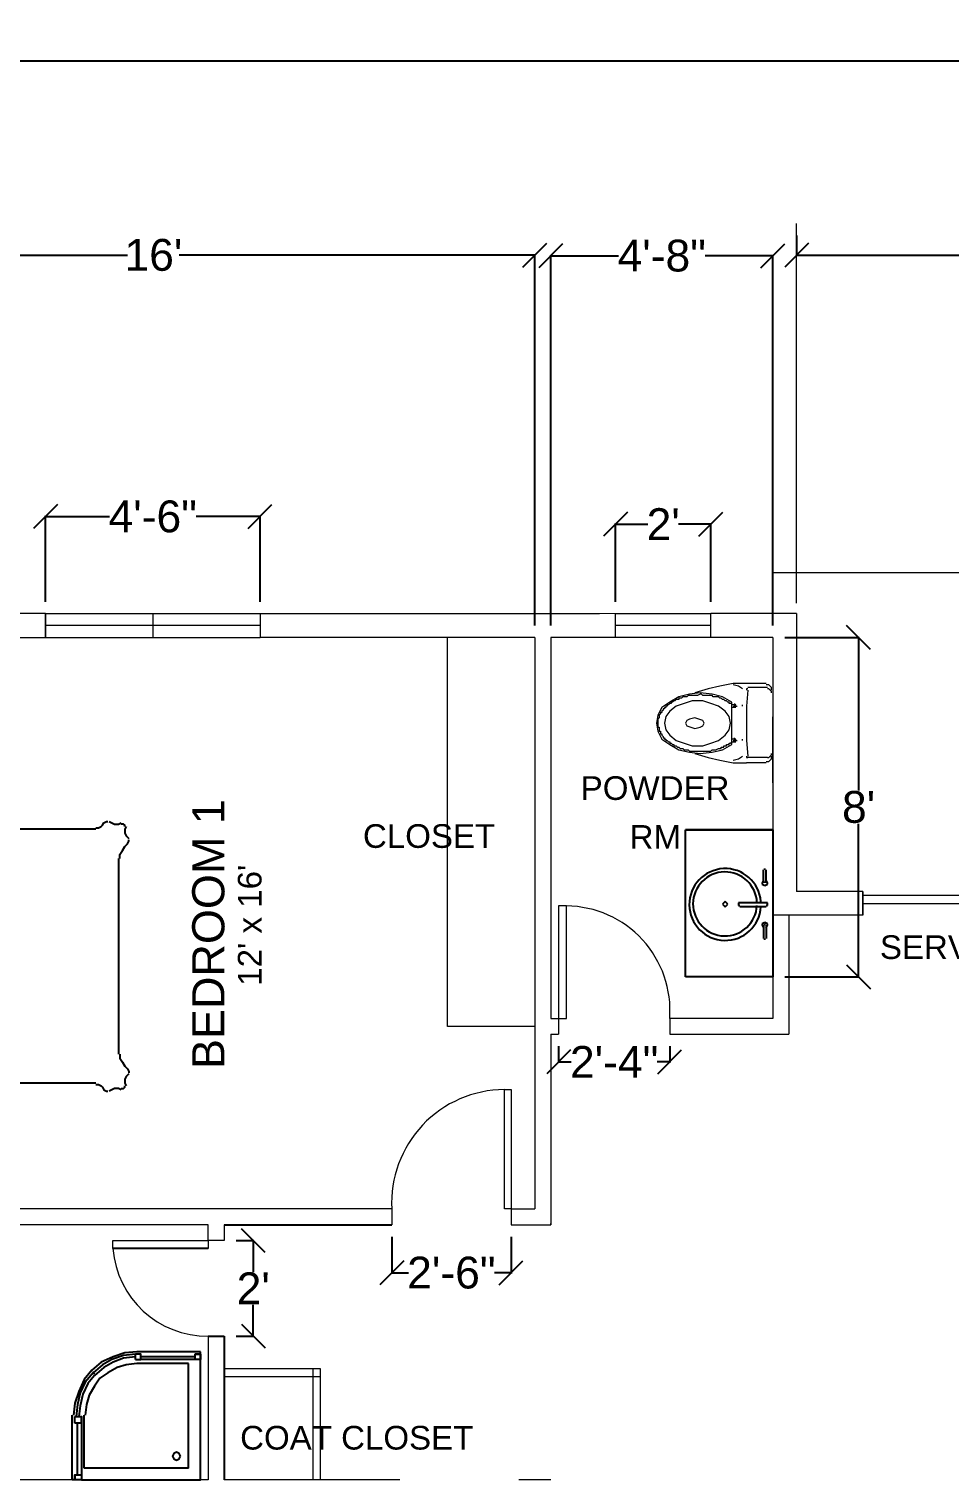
# Model space of a CAD drawing. Header units: inches. Extents: x 2489 to 11897, y 91 to 1364.
# Drawn here: x 5053.6 to 5285.3, y 998.9 to 1363.8 of the extents above; entities that cross this region are included whole.
import ezdxf

# ---------------------------------------------------------------- set-up
doc = ezdxf.new("R2010")
doc.units = ezdxf.units.IN
doc.header["$MEASUREMENT"] = 0
for name, color, linetype in [('PDF2_Geometry', 7, 'Continuous'), ('PDF2_Text', 7, 'Continuous'), ('PDF_Geometry', 7, 'Continuous')]:
    doc.layers.add(name, color=color, linetype=linetype)
doc.styles.add('PDF Arial', font='arial.ttf')
doc.styles.get("Standard").update_dxf_attribs({"font": 'arial.ttf'})
doc.dimstyles.get("Standard").update_dxf_attribs({"dimtxt": 8, "dimasz": 6, "dimexe": 0.18, "dimexo": 3, "dimgap": 0.09, "dimtad": 0, "dimtih": 1, "dimtoh": 1, "dimdec": 4, "dimzin": 0, "dimdsep": 46, "dimlunit": 4, "dimtxsty": 'Standard', "dimblk": 'OBLIQUE', "dimcen": 0.09, "dimadec": 0, "dimazin": 0, "dimtfac": 1, "dimtdec": 4, "dimtofl": 0, "dimtmove": 0, "dimatfit": 3, "dimldrblk": 'OBLIQUE', "dimfxl": 1, "dimtolj": 1, "dimtzin": 0, "dimarcsym": 0})

# ---------------------------------------------------------------- blocks, each defined once
blk = doc.blocks.new('_Oblique')
at = {"color": 0, "linetype": 'ByBlock', "lineweight": -2}
blk.add_line((-0.5, -0.5), (0.5, 0.5), dxfattribs=at)
blk = doc.blocks.new('*D129')
at = {"layer": 'Defpoints', "color": 0, "lineweight": 15, "transparency": 16777216}
for p in [(5102.67, 1059.11), (5109.99, 1059.11), (5102.67, 1035.11)]:
    blk.add_point(p, dxfattribs=at)
at = {"layer": 'PDF2_Geometry', "color": 0, "lineweight": -2, "transparency": 16777216}
for p, q in [((5105.67, 1059.11), (5110.17, 1059.11)), ((5109.99, 1059.11), (5109.99, 1051.21)), ((5109.99, 1035.11), (5109.99, 1043)), ((5105.67, 1035.11), (5110.17, 1035.11))]:
    blk.add_line(p, q, dxfattribs=at)
at = {"layer": 'PDF2_Geometry', "color": 0, "lineweight": -2, "transparency": 16777216, "xscale": 6, "yscale": 6, "zscale": 6}
for p, rotation in [((5109.99, 1059.11), 90), ((5109.99, 1035.11), 270)]:
    blk.add_blockref('_Oblique', p, dxfattribs=dict(at, rotation=rotation))
at = {"layer": 'PDF2_Geometry', "color": 0, "lineweight": 9, "transparency": 16777216, "insert": (5109.99, 1047.11), "char_height": 8, "attachment_point": 5}
blk.add_mtext("\\A1;2'", dxfattribs=at)
blk = doc.blocks.new('*D130')
at = {"layer": 'Defpoints', "color": 0, "lineweight": 15, "transparency": 16777216}
for p in [(5144.84, 1063.1), (5174.84, 1063.1), (5174.84, 1051.02)]:
    blk.add_point(p, dxfattribs=at)
at = {"layer": 'PDF2_Geometry', "color": 0, "lineweight": -2, "transparency": 16777216}
for p, q in [((5144.84, 1060.1), (5144.84, 1050.84)), ((5174.84, 1060.1), (5174.84, 1050.84)), ((5144.84, 1051.02), (5149.05, 1051.02)), ((5174.84, 1051.02), (5170.64, 1051.02))]:
    blk.add_line(p, q, dxfattribs=at)
at = {"layer": 'PDF2_Geometry', "color": 0, "lineweight": -2, "transparency": 16777216, "xscale": 6, "yscale": 6, "zscale": 6}
for p, rotation in [((5144.84, 1051.02), 180.0001588154639), ((5174.84, 1051.02), 0.0001588154639682349)]:
    blk.add_blockref('_Oblique', p, dxfattribs=dict(at, rotation=rotation))
at = {"layer": 'PDF2_Geometry', "color": 0, "lineweight": 9, "transparency": 16777216, "insert": (5159.84, 1051.02), "char_height": 8, "attachment_point": 5}
blk.add_mtext('\\A1;2\'-6"', dxfattribs=at)
blk = doc.blocks.new('*D131')
at = {"layer": 'Defpoints', "color": 0, "lineweight": 15, "transparency": 16777216}
for p in [(5111.7, 1241.18), (5057.7, 1216.77), (5111.7, 1216.77)]:
    blk.add_point(p, dxfattribs=at)
at = {"layer": 'PDF2_Geometry', "color": 0, "lineweight": -2, "transparency": 16777216}
for p, q in [((5057.7, 1219.77), (5057.7, 1241.36)), ((5057.7, 1241.18), (5073.82, 1241.18)), ((5111.7, 1241.18), (5095.59, 1241.18)), ((5111.7, 1219.77), (5111.7, 1241.36))]:
    blk.add_line(p, q, dxfattribs=at)
at = {"layer": 'PDF2_Geometry', "color": 0, "lineweight": -2, "transparency": 16777216, "xscale": 6, "yscale": 6, "zscale": 6, "rotation": 180}
blk.add_blockref('_Oblique', (5057.7, 1241.18), dxfattribs=at)
at = {"layer": 'PDF2_Geometry', "color": 0, "lineweight": -2, "transparency": 16777216, "xscale": 6, "yscale": 6, "zscale": 6}
blk.add_blockref('_Oblique', (5111.7, 1241.18), dxfattribs=at)
at = {"layer": 'PDF2_Geometry', "color": 0, "lineweight": 9, "transparency": 16777216, "insert": (5084.7, 1241.18), "char_height": 8, "attachment_point": 5}
blk.add_mtext('\\A1;4\'-6"', dxfattribs=at)
blk = doc.blocks.new('*D140')
at = {"layer": 'Defpoints', "color": 0, "lineweight": 15, "transparency": 16777216}
for p in [(5225.13, 1239.28), (5201.13, 1216.78), (5225.13, 1216.78)]:
    blk.add_point(p, dxfattribs=at)
at = {"layer": 'PDF2_Geometry', "color": 0, "lineweight": -2, "transparency": 16777216}
for p, q in [((5201.13, 1219.78), (5201.13, 1239.46)), ((5201.13, 1239.28), (5209.29, 1239.28)), ((5225.13, 1239.28), (5216.97, 1239.28)), ((5225.13, 1219.78), (5225.13, 1239.46))]:
    blk.add_line(p, q, dxfattribs=at)
at = {"layer": 'PDF2_Geometry', "color": 0, "lineweight": -2, "transparency": 16777216, "xscale": 6, "yscale": 6, "zscale": 6, "rotation": 180}
blk.add_blockref('_Oblique', (5201.13, 1239.28), dxfattribs=at)
at = {"layer": 'PDF2_Geometry', "color": 0, "lineweight": -2, "transparency": 16777216, "xscale": 6, "yscale": 6, "zscale": 6}
blk.add_blockref('_Oblique', (5225.13, 1239.28), dxfattribs=at)
at = {"layer": 'PDF2_Geometry', "color": 0, "lineweight": 9, "transparency": 16777216, "insert": (5213.13, 1239.28), "char_height": 8, "attachment_point": 5}
blk.add_mtext("\\A1;2'", dxfattribs=at)
blk = doc.blocks.new('*D121')
at = {"layer": 'Defpoints', "color": 0, "lineweight": 15, "transparency": 16777216}
for p in [(5240.7, 1210.78), (5262.28, 1210.78), (5240.7, 1125.45)]:
    blk.add_point(p, dxfattribs=at)
at = {"layer": 'PDF2_Geometry', "color": 0, "lineweight": -2, "transparency": 16777216}
for p, q in [((5243.7, 1210.78), (5262.46, 1210.78)), ((5262.28, 1210.78), (5262.28, 1172.29)), ((5262.28, 1125.45), (5262.28, 1163.94)), ((5243.7, 1125.45), (5262.46, 1125.45))]:
    blk.add_line(p, q, dxfattribs=at)
at = {"layer": 'PDF2_Geometry', "color": 0, "lineweight": -2, "transparency": 16777216, "xscale": 6, "yscale": 6, "zscale": 6}
for p, rotation in [((5262.28, 1210.78), 90), ((5262.28, 1125.45), 270)]:
    blk.add_blockref('_Oblique', p, dxfattribs=dict(at, rotation=rotation))
at = {"layer": 'PDF2_Geometry', "color": 0, "lineweight": 9, "transparency": 16777216, "insert": (5262.28, 1168.12), "char_height": 8, "attachment_point": 5}
blk.add_mtext("\\A1;8'", dxfattribs=at)
blk = doc.blocks.new('*D123')
at = {"layer": 'Defpoints', "color": 0, "lineweight": 15, "transparency": 16777216}
for p in [(4982.92, 1363.79), (5606.92, 1363.79), (4982.92, 1355.75)]:
    blk.add_point(p, dxfattribs=at)
at = {"layer": 'PDF2_Geometry', "color": 0, "lineweight": -2, "transparency": 16777216}
for p, q in [((4982.92, 1360.79), (4982.92, 1355.57)), ((5606.92, 1360.79), (5606.92, 1355.57)), ((4982.92, 1355.75), (5288.04, 1355.75)), ((5606.92, 1355.75), (5301.8, 1355.75))]:
    blk.add_line(p, q, dxfattribs=at)
at = {"layer": 'PDF2_Geometry', "color": 0, "lineweight": -2, "transparency": 16777216, "xscale": 6, "yscale": 6, "zscale": 6, "rotation": 180}
blk.add_blockref('_Oblique', (4982.92, 1355.75), dxfattribs=at)
at = {"layer": 'PDF2_Geometry', "color": 0, "lineweight": -2, "transparency": 16777216, "xscale": 6, "yscale": 6, "zscale": 6}
blk.add_blockref('_Oblique', (5606.92, 1355.75), dxfattribs=at)
at = {"layer": 'PDF2_Geometry', "color": 0, "lineweight": 9, "transparency": 16777216, "insert": (5294.92, 1355.75), "char_height": 8, "attachment_point": 5}
blk.add_mtext("\\A1;52'", dxfattribs=at)
blk = doc.blocks.new('*D142')
at = {"layer": 'Defpoints', "color": 0, "lineweight": 15, "transparency": 16777216}
for p in [(5606.92, 1363.79), (5246.69, 1314.89), (5606.92, 1306.94)]:
    blk.add_point(p, dxfattribs=at)
at = {"layer": 'PDF2_Geometry', "color": 0, "lineweight": -2, "transparency": 16777216}
for p, q in [((5606.92, 1360.79), (5606.92, 1306.76)), ((5246.69, 1311.89), (5246.69, 1306.76)), ((5246.69, 1306.94), (5419.93, 1306.94)), ((5606.92, 1306.94), (5433.68, 1306.94))]:
    blk.add_line(p, q, dxfattribs=at)
at = {"layer": 'PDF2_Geometry', "color": 0, "lineweight": -2, "transparency": 16777216, "xscale": 6, "yscale": 6, "zscale": 6, "rotation": 180}
blk.add_blockref('_Oblique', (5246.69, 1306.94), dxfattribs=at)
at = {"layer": 'PDF2_Geometry', "color": 0, "lineweight": -2, "transparency": 16777216, "xscale": 6, "yscale": 6, "zscale": 6}
blk.add_blockref('_Oblique', (5606.92, 1306.94), dxfattribs=at)
at = {"layer": 'PDF2_Geometry', "color": 0, "lineweight": 9, "transparency": 16777216, "insert": (5426.81, 1306.94), "char_height": 8, "attachment_point": 5}
blk.add_mtext("\\A1;30'", dxfattribs=at)
blk = doc.blocks.new('*D143')
at = {"layer": 'Defpoints', "color": 0, "lineweight": 15, "transparency": 16777216}
for p in [(5186.82, 1111), (5214.76, 1111), (5186.82, 1104.06)]:
    blk.add_point(p, dxfattribs=at)
at = {"layer": 'PDF2_Geometry', "color": 0, "lineweight": -2, "transparency": 16777216}
for p, q in [((5186.82, 1108), (5186.82, 1103.88)), ((5214.76, 1108), (5214.76, 1103.88)), ((5186.82, 1104.06), (5190, 1104.06)), ((5214.76, 1104.06), (5211.58, 1104.06))]:
    blk.add_line(p, q, dxfattribs=at)
at = {"layer": 'PDF2_Geometry', "color": 0, "lineweight": -2, "transparency": 16777216, "xscale": 6, "yscale": 6, "zscale": 6, "rotation": 180}
blk.add_blockref('_Oblique', (5186.82, 1104.06), dxfattribs=at)
at = {"layer": 'PDF2_Geometry', "color": 0, "lineweight": -2, "transparency": 16777216, "xscale": 6, "yscale": 6, "zscale": 6}
blk.add_blockref('_Oblique', (5214.76, 1104.06), dxfattribs=at)
at = {"layer": 'PDF2_Geometry', "color": 0, "lineweight": 9, "transparency": 16777216, "insert": (5200.79, 1104.06), "char_height": 8, "attachment_point": 5}
blk.add_mtext('\\A1;2\'-4"', dxfattribs=at)
blk = doc.blocks.new('*D146')
at = {"layer": 'Defpoints', "color": 0, "lineweight": 15, "transparency": 16777216}
for p in [(5184.82, 1306.76), (5184.82, 1210.78), (5240.7, 1210.78)]:
    blk.add_point(p, dxfattribs=at)
at = {"layer": 'PDF2_Geometry', "color": 0, "lineweight": -2, "transparency": 16777216}
for p, q in [((5184.82, 1213.78), (5184.82, 1306.94)), ((5184.82, 1306.76), (5201.88, 1306.76)), ((5240.7, 1306.76), (5223.65, 1306.76)), ((5240.7, 1213.78), (5240.7, 1306.94))]:
    blk.add_line(p, q, dxfattribs=at)
at = {"layer": 'PDF2_Geometry', "color": 0, "lineweight": -2, "transparency": 16777216, "xscale": 6, "yscale": 6, "zscale": 6, "rotation": 180}
blk.add_blockref('_Oblique', (5184.82, 1306.76), dxfattribs=at)
at = {"layer": 'PDF2_Geometry', "color": 0, "lineweight": -2, "transparency": 16777216, "xscale": 6, "yscale": 6, "zscale": 6}
blk.add_blockref('_Oblique', (5240.7, 1306.76), dxfattribs=at)
at = {"layer": 'PDF2_Geometry', "color": 0, "lineweight": 9, "transparency": 16777216, "insert": (5212.76, 1306.76), "char_height": 8, "attachment_point": 5}
blk.add_mtext('\\A1;4\'-8"', dxfattribs=at)
blk = doc.blocks.new('*D147')
at = {"layer": 'Defpoints', "color": 0, "lineweight": 15, "transparency": 16777216}
for p in [(4988.91, 1306.94), (4988.91, 1210.78), (5180.83, 1210.78)]:
    blk.add_point(p, dxfattribs=at)
at = {"layer": 'PDF2_Geometry', "color": 0, "lineweight": -2, "transparency": 16777216}
for p, q in [((4988.91, 1213.78), (4988.91, 1307.12)), ((4988.91, 1306.94), (5078.37, 1306.94)), ((5180.83, 1306.94), (5091.37, 1306.94)), ((5180.83, 1213.78), (5180.83, 1307.12))]:
    blk.add_line(p, q, dxfattribs=at)
at = {"layer": 'PDF2_Geometry', "color": 0, "lineweight": -2, "transparency": 16777216, "xscale": 6, "yscale": 6, "zscale": 6, "rotation": 180}
blk.add_blockref('_Oblique', (4988.91, 1306.94), dxfattribs=at)
at = {"layer": 'PDF2_Geometry', "color": 0, "lineweight": -2, "transparency": 16777216, "xscale": 6, "yscale": 6, "zscale": 6}
blk.add_blockref('_Oblique', (5180.83, 1306.94), dxfattribs=at)
at = {"layer": 'PDF2_Geometry', "color": 0, "lineweight": 9, "transparency": 16777216, "insert": (5084.87, 1306.94), "char_height": 8, "attachment_point": 5}
blk.add_mtext("\\A1;16'", dxfattribs=at)

msp = doc.modelspace()

# ---------------------------------------------------------------- linework, layer by layer
for p, q in [((5102.66585, 1063.09904), (5144.84491, 1063.09895)), ((5098.67438, 1057.11177), (5074.67438, 1057.11177)), ((5098.67438, 1035.10757), (5102.66585, 1035.10757)), ((5102.66585, 1035.10757), (5102.66584, 998.91995))]:
    msp.add_line(p, q)
at = {"layer": 'PDF2_Geometry', "lineweight": 9}
for p, q in [((5057.70423, 1216.77059), (5057.70422, 1210.78333)), ((5057.70423, 1216.77059), (5111.70422, 1216.77059)), ((5084.70422, 1216.77059), (5084.70422, 1210.78333)), ((5111.70422, 1216.77059), (5111.70422, 1210.78333)), ((5111.70423, 1213.78337), (5057.70423, 1213.78337)), ((5057.70423, 1210.78337), (5111.70422, 1210.78337)), ((5225.13066, 1210.78338), (5201.13066, 1210.78338))]:
    msp.add_line(p, q, dxfattribs=at)
at = {"layer": 'PDF2_Geometry', "lineweight": 25}
for p, q in [((5218.75112, 1125.45147), (5218.75112, 1162.37259)), ((5218.75112, 1162.37259), (5240.7042, 1162.37259)), ((5240.7042, 1162.37259), (5218.75112, 1162.37259)), ((5240.7042, 1162.37259), (5240.7042, 1125.45147)), ((5238.37585, 1149.7329), (5238.04322, 1149.06764)), ((5238.37585, 1149.06764), (5238.37585, 1152.39382)), ((5238.70842, 1152.39382), (5238.70842, 1152.72651)), ((5238.70842, 1149.06764), (5238.70842, 1149.40021)), ((5239.04105, 1149.06764), (5239.04105, 1152.39382)), ((5239.37368, 1149.06764), (5239.04105, 1149.7329)), ((5238.04322, 1149.06764), (5238.04322, 1148.73507)), ((5238.04322, 1148.73507), (5238.70842, 1148.40238)), ((5238.70842, 1148.40238), (5239.37368, 1148.73507)), ((5239.37368, 1148.73507), (5239.37368, 1149.06764)), ((5228.39715, 1144.07829), (5228.06452, 1143.74567)), ((5228.06452, 1143.74567), (5228.39715, 1143.41305)), ((5228.72977, 1144.41091), (5228.39715, 1144.07829)), ((5228.39715, 1143.41305), (5228.72977, 1143.08042)), ((5229.06239, 1144.07829), (5228.72977, 1144.41091)), ((5228.72977, 1143.08042), (5229.06239, 1143.41305)), ((5229.39501, 1143.74567), (5229.06239, 1144.07829)), ((5229.06239, 1143.41305), (5229.39501, 1143.74567)), ((5232.38864, 1144.07825), (5232.05601, 1144.07825)), ((5232.05601, 1144.07825), (5232.05601, 1143.74568)), ((5232.05601, 1143.74568), (5232.05601, 1143.41312)), ((5232.05601, 1143.41312), (5232.38864, 1143.41312)), ((5239.04105, 1144.07825), (5232.38864, 1144.07825)), ((5239.04105, 1143.08042), (5232.38864, 1143.08042)), ((5239.37368, 1144.07825), (5239.04105, 1144.07825)), ((5239.04105, 1143.41312), (5239.37368, 1143.41312)), ((5239.37368, 1143.74568), (5239.37368, 1144.07825)), ((5239.37368, 1143.41312), (5239.37368, 1143.74568)), ((5238.70842, 1139.08899), (5238.04322, 1138.7563)), ((5238.04322, 1138.7563), (5238.04322, 1138.42373)), ((5238.04322, 1138.42373), (5238.37585, 1137.75847)), ((5238.37585, 1138.42373), (5238.37585, 1135.09755)), ((5239.37368, 1138.7563), (5238.70842, 1139.08899)), ((5238.70842, 1138.42373), (5238.70842, 1138.7563)), ((5239.04105, 1138.42373), (5239.04105, 1135.09755)), ((5239.04105, 1137.75847), (5239.37368, 1138.42373)), ((5239.37368, 1138.42373), (5239.37368, 1138.7563)), ((5240.7042, 1125.45147), (5218.75112, 1125.45147))]:
    msp.add_line(p, q, dxfattribs=at)
at = {"layer": 'PDF2_Geometry', "lineweight": 9}
for points in [[(5246.69145, 1219.43163), (5246.69145, 1314.89427)], [(5240.70423, 1216.77058), (5240.70423, 1227.08193), (5360.78094, 1227.08193), (5360.78094, 1146.91989)], [(5201.13066, 1210.78338), (5201.13066, 1216.78338)], [(5201.13066, 1216.78338), (5225.13066, 1216.78338)], [(5225.13066, 1210.78338), (5225.13066, 1216.78338)], [(5225.13066, 1213.78338), (5201.13066, 1213.78338)], [(5263.32258, 1146.91989), (5246.69145, 1146.91989)], [(5124.95156, 1026.86025), (5124.95156, 998.91995)], [(5126.94731, 1024.86447), (5102.66584, 1024.86447)]]:
    msp.add_lwpolyline(points, dxfattribs=at)
at = {"layer": 'PDF2_Geometry', "lineweight": 20}
for points in [[(4988.90892, 1210.78337), (5057.70423, 1210.78337), (5057.70423, 1216.77059), (4982.92172, 1216.77058)], [(5144.84491, 1067.09039), (4988.90893, 1067.09052), (4988.90352, 1216.77058)], [(5225.13066, 1216.77268), (5111.70422, 1216.7642), (5197.13063, 1216.77058)], [(5246.6914, 1216.77061), (5225.13066, 1216.77061)], [(5246.69142, 1216.77062), (5246.69142, 1146.91989)], [(5180.83215, 1210.78338), (5120.62747, 1210.78338), (5111.70422, 1210.77694)], [(5180.83214, 1210.78343), (5180.83214, 1067.09047)], [(5184.82362, 1210.78343), (5184.82362, 1114.98812)], [(5201.13066, 1210.78338), (5184.82363, 1210.78338)], [(5240.70422, 1210.78338), (5225.13066, 1210.78338)], [(5240.7042, 1210.78343), (5240.7042, 1140.93268)], [(5263.32258, 1146.91988), (5246.69145, 1146.91988)], [(5263.32257, 1143.92628), (5263.32257, 1146.91988)], [(5263.32258, 1140.93268), (5240.70424, 1140.93268), (5240.70424, 1114.98811)], [(5244.69571, 1140.93268), (5244.69571, 1110.99664)], [(5184.82361, 1114.98816), (5186.81935, 1114.98816), (5186.81935, 1110.99668)], [(5240.7042, 1114.98816), (5214.75962, 1114.98816), (5214.75962, 1110.99668)], [(5184.82361, 1110.99668), (5186.81935, 1110.99668)], [(5184.82362, 1110.99666), (5184.82362, 1063.09899), (5184.82362, 1063.43162)], [(5214.75962, 1110.99668), (5244.69568, 1110.99668)], [(5144.84491, 1067.09039), (5144.84491, 1063.09892)], [(5174.84491, 1067.09042), (5174.84491, 1063.09895)], [(5174.84493, 1067.0905), (5180.83214, 1067.0905)], [(5102.66585, 1059.10757), (5098.67438, 1059.10757), (5098.67438, 1063.09905), (4988.90893, 1063.09905), (4988.90893, 1045.52123)], [(5102.66585, 1063.09904), (5102.66585, 1059.10757)], [(5174.84493, 1063.09904), (5184.82361, 1063.09904)], [(5102.66585, 1035.10757), (5098.67438, 1035.10757), (5098.67438, 998.91995), (4988.90893, 998.91995), (4988.90893, 1029.52123)], [(5096.67864, 1031.18434), (5096.67864, 998.91995)], [(5146.82889, 998.91985), (5102.66584, 998.91995)], [(5184.82363, 998.91995), (5176.8407, 998.91995)]]:
    msp.add_lwpolyline(points, dxfattribs=at)
at = {"layer": 'PDF2_Geometry', "lineweight": 18}
for points in [[(5180.83213, 1112.99237), (5158.87905, 1112.99237), (5158.87905, 1210.78337)], [(5126.94731, 998.91995), (5126.94731, 1026.86025), (5102.66584, 1026.86025)]]:
    msp.add_lwpolyline(points, dxfattribs=at)
at = {"layer": 'PDF2_Geometry', "lineweight": 13}
for points in [[(5230.39289, 1183.89692), (5230.39289, 1194.54083), (5228.06453, 1195.87132), (5225.40355, 1196.53657), (5222.40995, 1196.86919), (5219.74897, 1196.53657), (5217.08798, 1195.87132), (5214.75963, 1194.54083), (5212.76389, 1193.21034), (5211.76602, 1191.21461), (5211.4334, 1189.21887), (5211.76602, 1187.22314), (5212.76389, 1185.2274), (5214.75963, 1183.89691), (5217.08798, 1182.56642), (5219.74897, 1181.90118), (5222.40995, 1181.56855), (5225.40355, 1181.90118), (5228.06453, 1182.56642), (5230.39289, 1183.89691)], [(5234.05175, 1199.19753), (5230.72552, 1199.19753), (5227.39934, 1198.53227), (5224.40573, 1197.86713), (5221.07949, 1196.86918)], [(5233.05386, 1197.86713), (5232.05604, 1198.53227), (5230.72552, 1198.86496)], [(5239.04109, 1199.19757), (5234.05175, 1199.19757)], [(5234.38439, 1197.86713), (5234.05175, 1197.86713), (5234.05175, 1197.53444)], [(5234.38439, 1197.53444), (5234.05175, 1193.54301), (5234.05175, 1189.21888), (5234.05175, 1184.89475), (5234.38439, 1180.90331)], [(5239.37371, 1198.1997), (5234.38437, 1198.1997)], [(5240.3716, 1197.53444), (5240.3716, 1198.1997), (5240.03897, 1198.53227), (5239.70634, 1198.86496), (5239.04108, 1198.86496)], [(5240.3716, 1196.86918), (5240.3716, 1197.20187), (5240.03897, 1197.53444), (5239.70634, 1197.86713), (5239.37371, 1197.86713)], [(5231.39078, 1193.54301), (5231.39078, 1193.87557), (5230.39289, 1193.87557), (5230.39289, 1194.20819), (5230.06027, 1194.20819), (5229.72764, 1194.20819), (5229.72764, 1194.54082), (5229.39502, 1194.54082), (5229.0624, 1194.87344), (5228.72977, 1194.87344), (5228.39715, 1195.20606), (5228.06453, 1195.20606), (5227.73191, 1195.53868), (5227.39928, 1195.53868), (5227.06666, 1195.87131), (5226.40142, 1195.87131), (5226.06879, 1195.87131), (5225.73617, 1195.87131), (5225.40355, 1196.20393), (5225.07093, 1196.20393), (5224.7383, 1196.20393), (5224.40568, 1196.20393), (5223.74044, 1196.20393), (5223.40781, 1196.20393), (5223.07519, 1196.20393), (5222.74257, 1196.53655), (5222.40995, 1196.53655), (5221.7447, 1196.20393), (5221.41208, 1196.20393), (5221.07946, 1196.20393), (5220.74683, 1196.20393), (5220.41421, 1196.20393), (5219.74897, 1196.20393), (5219.41634, 1196.20393), (5219.08372, 1195.87131), (5218.7511, 1195.87131), (5218.41847, 1195.87131), (5218.08585, 1195.87131), (5217.75323, 1195.53868), (5217.42061, 1195.53868), (5217.08798, 1195.53868), (5217.08798, 1195.20606), (5216.75536, 1195.20606), (5216.42274, 1195.20606), (5216.09012, 1194.87344), (5215.75749, 1194.87344), (5215.42487, 1194.54082), (5215.09225, 1194.54082), (5215.09225, 1194.20819), (5214.75963, 1194.20819), (5214.427, 1193.87557), (5214.09438, 1193.87557), (5214.09438, 1193.54295), (5213.76176, 1193.54295), (5213.76176, 1193.21033), (5213.42914, 1193.21033), (5213.42914, 1192.8777), (5213.09651, 1192.8777), (5213.09651, 1192.54508), (5212.76389, 1192.21246), (5212.76389, 1191.87984), (5212.43127, 1191.87984), (5212.43127, 1191.54721), (5212.09865, 1191.21459), (5212.09865, 1190.88197), (5212.09865, 1190.54935), (5211.76602, 1190.21672), (5211.76602, 1189.8841), (5211.76602, 1189.55148), (5211.76602, 1189.21886), (5211.76602, 1188.88623), (5211.76602, 1188.55361), (5211.76602, 1188.22099), (5212.09865, 1188.22099), (5212.09865, 1187.88837), (5212.09865, 1187.55574), (5212.09865, 1187.22312), (5212.43127, 1187.22312), (5212.43127, 1186.8905), (5212.43127, 1186.55787), (5212.76389, 1186.55787), (5212.76389, 1186.22525), (5213.09651, 1185.89263), (5213.09651, 1185.56001), (5213.42914, 1185.56001), (5213.42914, 1185.22738), (5213.76176, 1185.22738), (5213.76176, 1184.89476), (5214.09438, 1184.89476), (5214.427, 1184.56214), (5214.75963, 1184.56214), (5214.75963, 1184.22952), (5215.09225, 1184.22952), (5215.42487, 1183.89689), (5215.75749, 1183.89689), (5215.75749, 1183.56427), (5216.09012, 1183.56427), (5216.42274, 1183.56427), (5216.75536, 1183.23165), (5217.08798, 1183.23165), (5217.42061, 1182.89903), (5217.75323, 1182.89903), (5218.08585, 1182.89903), (5218.41847, 1182.5664), (5218.7511, 1182.5664), (5219.08372, 1182.5664), (5219.41634, 1182.5664), (5219.74897, 1182.23378), (5220.41421, 1182.23378), (5220.74683, 1182.23378), (5221.07946, 1182.23378), (5221.41208, 1182.23378), (5221.7447, 1182.23378), (5222.40995, 1182.23378), (5222.74257, 1182.23378), (5223.07519, 1182.23378), (5223.40781, 1182.23378), (5223.74044, 1182.23378), (5224.40568, 1182.23378), (5224.7383, 1182.23378), (5225.07093, 1182.23378), (5225.40355, 1182.5664), (5225.73617, 1182.5664), (5226.06879, 1182.5664), (5226.40142, 1182.5664), (5227.06666, 1182.89903), (5227.39928, 1182.89903), (5227.73191, 1182.89903), (5227.73191, 1183.23165), (5228.06453, 1183.23165), (5228.39715, 1183.23165), (5228.39715, 1183.56427), (5228.72977, 1183.56427), (5229.0624, 1183.56427), (5229.0624, 1183.89689), (5229.39502, 1183.89689), (5229.72764, 1183.89689), (5229.72764, 1184.22952), (5230.06027, 1184.22952), (5230.39289, 1184.56214)], [(5231.39078, 1193.21031), (5230.39289, 1193.21031)], [(5230.72552, 1193.54293), (5231.72338, 1193.54293)], [(5231.05814, 1194.20818), (5231.05814, 1193.21031)], [(5233.05386, 1193.54301), (5233.05386, 1193.87557)], [(5240.7042, 1174.19495), (5240.7042, 1190.82608)], [(5240.7042, 1174.86019), (5240.7042, 1190.16083)], [(5231.39078, 1184.89475), (5231.39078, 1185.22744), (5230.39289, 1185.22744)], [(5230.39289, 1184.56218), (5231.39078, 1184.56218)], [(5230.72552, 1184.89475), (5231.72338, 1184.89475)], [(5231.05814, 1184.56212), (5231.05814, 1185.55999)], [(5233.05386, 1184.89475), (5233.05386, 1185.22744)], [(5221.07949, 1181.56857), (5224.40573, 1180.57075), (5227.39934, 1179.90549), (5230.72552, 1179.24022), (5234.05175, 1179.24022)], [(5230.72552, 1179.90549), (5232.05604, 1180.23805), (5233.05386, 1180.90331)], [(5234.05175, 1180.90331), (5234.05175, 1180.57075), (5234.38439, 1180.57075)], [(5239.04109, 1179.24021), (5234.05175, 1179.24021)], [(5239.37371, 1180.5707), (5234.38437, 1180.5707)], [(5239.04108, 1179.57279), (5239.70634, 1179.57279), (5240.03897, 1179.90549), (5240.3716, 1180.23805), (5240.3716, 1180.90331)], [(5239.37371, 1180.57075), (5239.70634, 1180.57075), (5240.03897, 1180.90331), (5240.3716, 1181.23601), (5240.3716, 1181.56857)]]:
    msp.add_lwpolyline(points, dxfattribs=at)
for points in [[(5213.42919, 1189.21888), (5213.76181, 1187.55576), (5214.75968, 1186.22527), (5216.42279, 1184.89478), (5218.41853, 1184.22954), (5220.41426, 1183.56429), (5223.07525, 1183.56429), (5225.07098, 1184.22954), (5227.06672, 1184.89478), (5228.72983, 1186.22527), (5229.7277, 1187.55576), (5230.06032, 1189.21888), (5229.7277, 1190.88199), (5228.72983, 1192.21248), (5227.06672, 1193.54297), (5225.07098, 1194.20822), (5223.07525, 1194.87346), (5220.41426, 1194.87346), (5218.41853, 1194.20822), (5216.42279, 1193.54297), (5214.75968, 1192.21248), (5213.76181, 1190.88199)], [(5218.75115, 1189.21888), (5219.08377, 1188.55363), (5220.08164, 1188.22101), (5221.07951, 1187.88839), (5222.41, 1188.22101), (5223.07524, 1188.55363), (5223.40786, 1189.21888), (5223.07524, 1189.88412), (5222.07737, 1190.21674), (5221.07951, 1190.54937), (5219.74902, 1190.21674), (5219.08377, 1189.88412)]]:
    msp.add_lwpolyline(points, close=True, dxfattribs=at)
at = {"layer": 'PDF2_Geometry', "lineweight": 20}
msp.add_lwpolyline([(5263.32257, 1146.91988), (5263.32257, 1140.93268)], close=True, dxfattribs=at)
msp.add_lwpolyline([(5263.32257, 1146.91988), (5263.32257, 1140.93268)], close=True, dxfattribs=at)
at = {"layer": 'PDF2_Geometry', "lineweight": 9}
for points in [[(5299.24581, 1143.92628), (5299.24581, 1145.92207), (5263.32258, 1145.92207), (5263.32258, 1143.92628)], [(5188.81506, 1114.98816), (5188.81506, 1143.26109), (5186.81935, 1143.26109), (5186.81935, 1114.98816)], [(5174.84491, 1067.09042), (5173.17826, 1067.09042), (5173.17826, 1097.09041), (5174.84491, 1097.09041)], [(5098.67438, 1057.11177), (5074.67438, 1057.11177), (5074.67438, 1059.10755), (5098.67438, 1059.10755)]]:
    msp.add_lwpolyline(points, close=True, dxfattribs=at)
at = {"layer": 'PDF2_Geometry', "lineweight": 25}
for points in [[(5238.70842, 1134.76499), (5238.70842, 1135.09755)], [(5080.71276, 1031.18425), (5077.71916, 1030.85163), (5074.72555, 1029.85376), (5071.73195, 1028.52327), (5069.40359, 1026.52753), (5067.40786, 1024.19918), (5066.07737, 1021.20557), (5065.0795, 1018.21197), (5064.74688, 1015.21837)], [(5065.07949, 1014.88582), (5066.74261, 1014.88582), (5066.74261, 998.91995), (5096.67863, 998.91995), (5096.67863, 1031.18434)], [(5080.38013, 1029.1886), (5081.71062, 1029.1886), (5081.71062, 1030.51899), (5080.38013, 1030.51899), (5077.38653, 1030.18637), (5074.39292, 1029.1885), (5072.06457, 1027.85801), (5069.73621, 1025.86228), (5067.74047, 1023.53392), (5066.40998, 1020.87294), (5065.74474, 1017.87933), (5065.41211, 1014.88573)], [(5080.38013, 1029.85386), (5077.38653, 1029.52124), (5074.72555, 1028.52337), (5072.39719, 1027.19288), (5070.06883, 1025.19714), (5068.40572, 1023.20141), (5067.07523, 1020.54043), (5066.40998, 1017.54682), (5066.07736, 1014.88584)], [(5080.38012, 1029.1886), (5080.38012, 1030.51909)], [(5096.67864, 1031.18433), (5080.71275, 1031.18433)], [(5095.34814, 1029.85385), (5081.71061, 1029.85385)], [(5096.67863, 1029.1886), (5081.71061, 1029.1886)], [(5096.67863, 1030.51899), (5095.34814, 1030.51899), (5096.67863, 1030.51899)], [(5096.67863, 1030.51899), (5096.67863, 1029.1886), (5095.34814, 1029.1886), (5095.34814, 1030.51899)], [(5080.71276, 1028.19064), (5078.05178, 1027.85802), (5075.72342, 1027.19278), (5073.39506, 1025.86229), (5071.39933, 1024.5318), (5070.06884, 1022.53606), (5068.73835, 1020.2077), (5068.0731, 1017.87934), (5067.74048, 1015.21836)], [(5070.06885, 1025.52973), (5069.73623, 1026.19497)], [(5093.68503, 1028.19073), (5080.71275, 1028.19073)], [(5093.68503, 1001.91355), (5093.68503, 1028.19073)], [(5064.41425, 998.91994), (5064.41425, 1015.21845)], [(5065.07949, 1013.22271), (5065.07949, 1014.88583)], [(5066.7426, 1013.22271), (5066.7426, 1014.88583)], [(5067.40785, 1001.91355), (5067.40785, 1015.21845)], [(5066.74262, 1013.22269), (5065.07951, 1013.22269)], [(5065.74476, 1000.25041), (5065.74476, 1013.22269)], [(5065.07951, 1000.25041), (5066.74262, 1000.25041), (5066.74262, 998.91992), (5064.41426, 998.91992)], [(5065.07949, 998.91995), (5065.07949, 1000.25034), (5065.07949, 998.91995)], [(5093.68505, 1001.91356), (5067.40784, 1001.91356)]]:
    msp.add_lwpolyline(points, dxfattribs=at)
msp.add_lwpolyline([(5091.6893, 1004.90716), (5091.35668, 1005.57241), (5090.69144, 1005.90503), (5090.02619, 1005.57241), (5089.69357, 1004.90716), (5090.02619, 1004.24192), (5090.69144, 1003.9093), (5091.35668, 1004.24192)], close=True, dxfattribs=at)
for centre, radius, start, end in [((5228.71944, 1143.63668), 9.02443, 4.9218161, 356.4599721), ((5228.66868, 1143.78197), 8.04948, 2.1094309, 357.3738322)]:
    msp.add_arc(centre, radius, start, end, dxfattribs=at)
at = {"layer": 'PDF2_Geometry', "lineweight": 9}
for centre, radius, start, end in [((5188.57001, 1116.99578), 26.26645, 355.6164579, 89.4654415), ((5173.30093, 1068.59491), 28.49577, 90.2466577, 183.0264997), ((5098.44176, 1058.94437), 23.83793, 184.4091022, 270.5591251)]:
    msp.add_arc(centre, radius, start, end, dxfattribs=at)
at = {"layer": 'PDF_Geometry', "lineweight": 25}
for points in [[(5070.40144, 1162.87937), (5071.0667, 1162.87937), (5071.73193, 1163.21194), (5072.06456, 1163.54451), (5072.39719, 1164.20977), (5073.06242, 1164.54246), (5073.39505, 1164.54246)], [(5073.72768, 1164.54246), (5074.39291, 1164.20977), (5075.05817, 1163.8772), (5076.05603, 1163.8772), (5076.72129, 1164.20977)], [(5070.40144, 1162.54668), (5022.17118, 1162.54668), (5021.50591, 1162.54668), (5020.84069, 1161.88142), (5020.17543, 1161.21616), (5020.17543, 1160.5509)], [(5077.71915, 1163.21194), (5077.71915, 1163.54451), (5077.38651, 1163.8772), (5077.05389, 1163.8772), (5076.72129, 1163.8772)], [(5078.05177, 1163.21194), (5077.71915, 1162.54668), (5077.71915, 1161.54885), (5078.05177, 1160.88359), (5078.717, 1160.21833)], [(5076.38865, 1155.22894), (5076.38865, 1156.2269), (5077.05389, 1157.22472), (5077.71915, 1158.22255), (5078.38437, 1158.88781), (5078.717, 1159.55307), (5078.717, 1159.88577)], [(5076.05603, 1155.22894), (5076.05603, 1141.59142), (5076.05603, 1106.00082)], [(5076.38865, 1106.00082), (5076.38865, 1105.00299), (5077.05389, 1104.00517), (5077.71915, 1103.00721), (5078.38437, 1102.34195), (5078.717, 1101.67682), (5078.717, 1101.34412)], [(5070.40144, 1098.68321), (5022.17118, 1098.68321), (5021.50591, 1098.68321), (5020.84069, 1099.34847), (5020.17543, 1100.01361), (5020.17543, 1100.67887)], [(5070.40144, 1098.35052), (5071.0667, 1098.35052), (5071.73193, 1098.01795), (5072.06456, 1097.68526), (5072.39719, 1097.02), (5073.06242, 1096.68743), (5073.39505, 1096.68743)], [(5078.717, 1101.01156), (5078.05177, 1100.3463), (5077.71915, 1099.68104), (5077.71915, 1098.68321), (5078.05177, 1098.01795)], [(5076.72129, 1097.02), (5076.05603, 1097.35269), (5075.05817, 1097.35269), (5074.39291, 1097.02), (5073.72768, 1096.68743)], [(5076.72129, 1097.35269), (5077.05389, 1097.35269), (5077.38651, 1097.35269), (5077.71915, 1097.68526), (5077.71915, 1098.01795)]]:
    msp.add_lwpolyline(points, dxfattribs=at)

# ---------------------------------------------------------------- texts
at = {"layer": 'PDF2_Text', "attachment_point": 7, "style": 'PDF Arial'}
for s, insert, char_height in [('POWDER', (5192.36916, 1169.85456), 5.952435), ('CLOSET', (5137.58878, 1157.79075), 5.952435), ('RM', (5204.67449, 1157.64821), 5.952435), ('SERVICE DOOR', (5267.64603, 1129.85065), 5.9524346), ('COAT CLOSET', (5106.68564, 1006.48603), 5.9524346)]:
    msp.add_mtext(s, dxfattribs=dict(at, insert=insert, char_height=char_height))
at = {"layer": 'PDF2_Text', "attachment_point": 7, "rotation": 90, "style": 'PDF Arial'}
for s, insert, char_height in [('BEDROOM 1', (5102.8415, 1102.25947), 8.095545), ("12' x 16'", (5112.15175, 1123.19929), 5.952435)]:
    msp.add_mtext(s, dxfattribs=dict(at, insert=insert, char_height=char_height))

# ---------------------------------------------------------------- dimensions: what is measured, and where the dimension line sits
at = {"layer": 'PDF2_Geometry', "lineweight": 9}
for base, p1, p2, picture, middle in [((4982.9217, 1355.7534), (5606.9217, 1363.78983), (4982.9217, 1363.78983), '*D123', (5294.9217, 1355.7534)), ((5225.13066, 1239.28408), (5201.13066, 1216.78338), (5225.13066, 1216.78338), '*D140', (5213.13066, 1239.28408))]:
    dim = msp.add_linear_dim(base=base, p1=p1, p2=p2, dimstyle='Standard', dxfattribs=at)
    dim.commit()
    dim.dimension.update_dxf_attribs({"geometry": picture, "text_midpoint": middle})
for base, p1, p2, text, picture, middle in [((5606.9217, 1306.93514), (5246.69145, 1314.89427), (5606.9217, 1363.78983), "30'", '*D142', (5426.80657, 1306.93514)), ((4988.90892, 1306.93514), (5180.83215, 1210.78338), (4988.90892, 1210.78337), "16'", '*D147', (5084.87053, 1306.93514)), ((5184.82363, 1306.75514), (5240.70422, 1210.78338), (5184.82363, 1210.78338), '4\'-8"', '*D146', (5212.76392, 1306.75514)), ((5186.81935, 1104.05805), (5214.75962, 1110.99668), (5186.81935, 1110.99668), '2\'-4"', '*D143', (5200.78949, 1104.05805))]:
    dim = msp.add_linear_dim(base=base, p1=p1, p2=p2, text=text, dimstyle='Standard', dxfattribs=at)
    dim.commit()
    dim.dimension.update_dxf_attribs({"geometry": picture, "text_midpoint": middle})
for p1, p2, distance, picture, middle in [((5057.70423, 1216.77059), (5111.70422, 1216.77059), 24.40487, '*D131', (5084.70423, 1241.17546)), ((5102.66585, 1035.10757), (5102.66585, 1059.10757), -7.32784, '*D129', (5109.99369, 1047.10757)), ((5144.84491, 1063.09895), (5174.84493, 1063.09904), -12.0835, '*D130', (5159.84496, 1051.01549))]:
    dim = msp.add_aligned_dim(p1=p1, p2=p2, distance=distance, dimstyle='Standard', dxfattribs=at)
    dim.commit()
    dim.dimension.update_dxf_attribs({"geometry": picture, "text_midpoint": middle})
dim = msp.add_linear_dim(base=(5262.27978, 1210.78338), p1=(5240.7042, 1125.45147), p2=(5240.70422, 1210.78338), angle=90, text="8'", dimstyle='Standard', dxfattribs=at)
dim.commit()
dim.dimension.update_dxf_attribs({"geometry": '*D121', "text_midpoint": (5262.27978, 1168.11742)})

doc.saveas('drawing.dxf')
